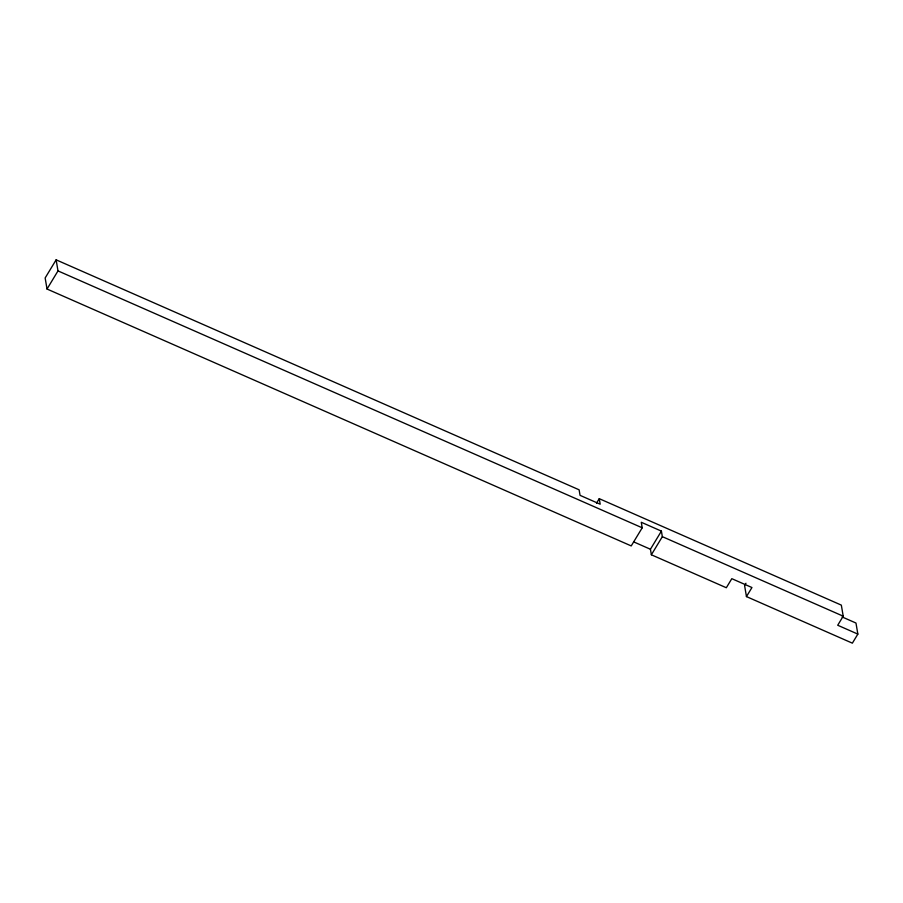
<?xml version="1.0" encoding="UTF-8"?>
<svg xmlns="http://www.w3.org/2000/svg" width="903" height="903" viewBox="0 0 903 903"><rect width="100%" height="100%" fill="white"/><g stroke="black" fill="none" stroke-linecap="round" stroke-linejoin="round"><path stroke-width="1.35" d="M857.85 634.098L837.713 625.248L843.21 616.185L841.336 605.123L599.253 498.67L600.19 504.201L580.053 495.352L579.116 489.81L56.133 259.838L45.15 277.966L47.024 289.028L631.231 545.92L642.214 527.803L641.277 522.261L661.402 531.122L662.339 536.653L651.368 554.781L726.328 587.74L731.814 578.676L751.951 587.537L746.454 596.59L852.364 643.162L857.85 634.098L855.976 623.036L842.138 616.952M47.024 289.028L57.995 270.9L56.133 259.838M596.511 503.197L599.253 498.67M651.368 554.781L650.431 549.25L661.402 531.122M745.957 583.259L744.591 585.528L746.454 596.59M57.995 270.9L642.214 527.803M662.339 536.653L843.21 616.185M634.075 542.048L650.431 549.25"/></g></svg>
